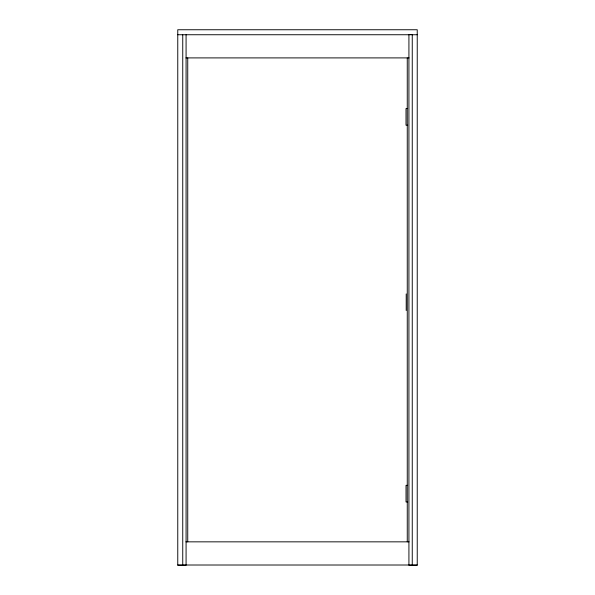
<?xml version="1.0" encoding="UTF-8"?>
<svg xmlns="http://www.w3.org/2000/svg" width="595" height="595" viewBox="0 0 595 595"><rect width="100%" height="100%" fill="white"/><g stroke="black" fill="none" stroke-linecap="round" stroke-linejoin="round"><path stroke-width="0.89" d="M177.764 34.741L417.236 34.741M185.923 57.901L409.077 57.901M407.605 108.573L406.013 108.573L406.013 125.203L407.664 125.203M407.605 485.334L406.028 485.334L406.028 501.964L407.679 501.964M185.923 541.844L409.077 541.844M177.764 565.012L417.236 565.012M412.253 565.25L412.253 34.503L408.921 34.503L408.921 565.25L417.236 565.25L417.236 29.75L177.764 29.75L177.764 565.25L186.079 565.25L186.079 34.741M407.263 57.901L407.263 541.844M406.207 293.9L406.207 310.531M187.737 57.901L187.737 541.844M182.747 34.741L182.747 565.25"/></g></svg>
